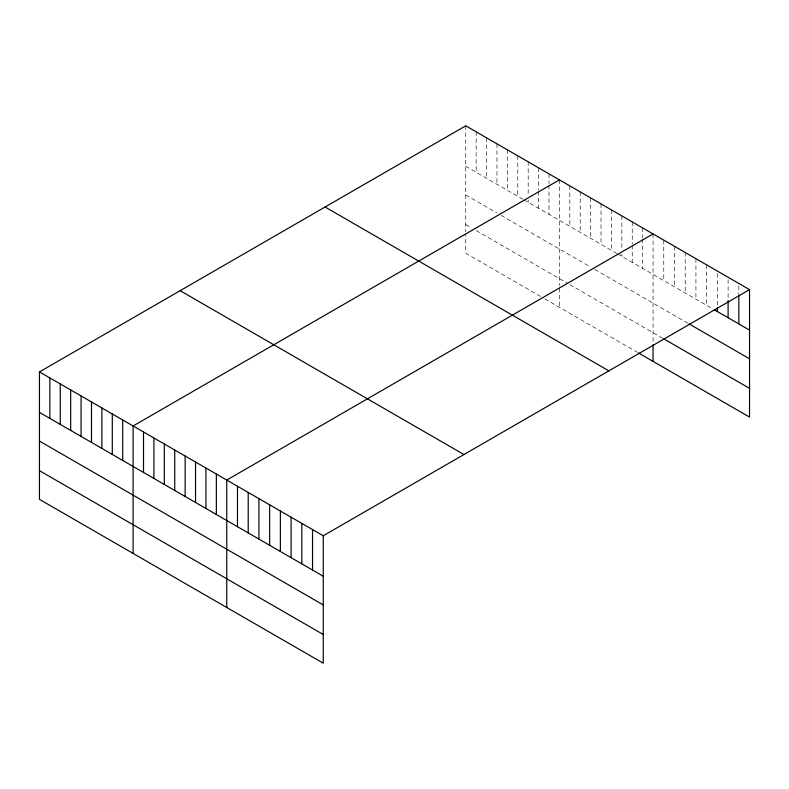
<?xml version="1.0" encoding="UTF-8"?>
<svg xmlns="http://www.w3.org/2000/svg" width="789" height="789" viewBox="0 0 789 789"><rect width="100%" height="100%" fill="white"/><g stroke="black" fill="none" stroke-linecap="round" stroke-linejoin="round"><path stroke-width="0.59" stroke-dasharray="3.94 2.96" d="M465.747 166.252L522.979 199.292M524.014 199.893L616.633 253.368M617.679 253.969L712.516 308.716M465.747 194.952L496.962 212.981M501.123 215.387L590.616 267.047M594.778 269.453L688.146 323.362M465.747 224.53L470.944 227.538M476.152 230.536L567.725 283.409M569.806 284.612L663.776 338.866M540.672 296.496L465.747 253.239L465.747 234.096M544.834 298.893L637.443 352.367M738.829 285.904L738.829 294.494M728.109 279.72L728.109 299.337M717.388 273.527L717.388 305.402M706.668 264.887L706.668 305.343M695.937 258.693L695.937 299.149M685.217 252.51L685.217 292.966M674.496 246.316L674.496 286.772M663.776 240.122L663.776 280.588M653.055 233.938L653.055 342.239M642.65 227.932L642.65 237.736M642.65 238.959L642.65 268.388M632.245 221.916L632.245 243.988M632.245 245.211L632.245 262.382M621.84 215.91L621.84 249.018M621.84 253.92L621.84 256.366M611.436 209.904L611.436 250.36M601.021 203.897L601.021 244.353M590.616 197.891L590.616 238.347M580.211 191.875L580.211 232.341M569.806 185.869L569.806 226.335M559.401 179.862L559.401 285.776M559.401 288.172L559.401 307.306M548.996 173.856L548.996 183.659M548.996 184.892L548.996 214.312M538.591 167.85L538.591 189.912M538.591 191.145L538.591 208.306M528.176 161.844L528.176 194.942M528.176 199.844L528.176 202.3M517.771 155.827L517.771 196.293M507.366 149.821L507.366 190.277M496.962 143.815L496.962 184.271M486.557 137.809L486.557 178.265M476.152 131.802L476.152 172.258M465.747 125.796L465.747 231.71"/><path stroke-width="1.18" d="M749.55 289.642L323.253 535.761L323.253 663.204L39.45 499.358L39.45 371.915L465.747 125.796L749.55 289.642L749.55 417.085L638.488 352.969M559.401 179.862L133.104 425.981L133.104 553.424M653.055 233.938L226.759 480.057L226.759 607.5M714.459 309.85L749.55 330.108M689.122 323.924L749.55 358.808M663.776 338.866L749.55 388.385M325.068 207.014L608.871 370.869M180.129 290.687L463.932 454.543M39.45 371.915L323.253 535.761M39.45 412.371L323.253 576.226M39.45 441.071L323.253 604.926M39.45 470.648L323.253 634.504M738.829 295.717L738.829 323.914M728.109 300.56L728.109 317.72M717.388 307.858L717.388 311.537M653.055 344.635L653.055 361.382M312.533 529.577L312.533 570.033M301.812 523.383L301.812 563.839M291.092 517.189L291.092 557.655M280.371 511.006L280.371 551.462M269.651 504.812L269.651 545.268M258.93 498.628L258.93 539.084M248.21 492.435L248.21 532.891M237.479 486.241L237.479 526.707M216.354 474.041L216.354 514.507M205.949 468.035L205.949 508.501M195.544 462.029L195.544 502.485M185.139 456.022L185.139 496.478M174.734 450.016L174.734 490.472M164.329 444.01L164.329 484.466M153.914 437.994L153.914 478.459M143.509 431.987L143.509 472.453M122.699 419.975L122.699 460.431M112.294 413.969L112.294 454.425M101.889 407.962L101.889 448.418M91.485 401.946L91.485 442.412M81.08 395.94L81.08 436.396M70.665 389.934L70.665 430.39M60.26 383.927L60.26 424.383M49.855 377.921L49.855 418.377"/></g></svg>
